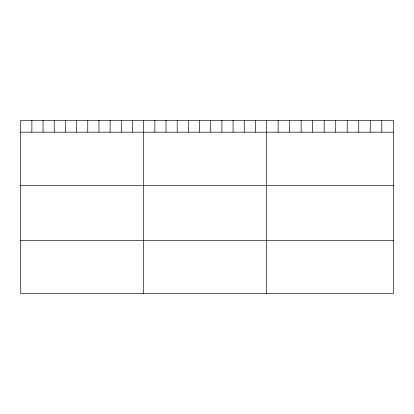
<?xml version="1.0" encoding="UTF-8"?>
<svg xmlns="http://www.w3.org/2000/svg" width="414" height="414" viewBox="0 0 414 414"><rect width="100%" height="100%" fill="white"/><g stroke="black" fill="none" stroke-linecap="round" stroke-linejoin="round"><path stroke-width="0.62" d="M393.3 132.175L393.3 293.609L20.7 293.609L20.7 120.391L393.3 120.391L393.3 132.175L20.7 132.175M20.7 185.451L393.3 185.451M20.7 240.337L393.3 240.337M381.786 120.391L381.786 132.175M370.266 120.391L370.266 132.175M358.752 120.391L358.752 132.175M347.232 120.391L347.232 132.175M335.718 120.391L335.718 132.175M324.198 120.391L324.198 132.175M312.684 120.391L312.684 132.175M301.164 120.391L301.164 132.175M289.65 120.391L289.65 132.175M278.13 120.391L278.13 132.175M266.616 120.391L266.616 293.609M255.438 120.391L255.438 132.175M244.26 120.391L244.26 132.175M233.082 120.391L233.082 132.175M221.904 120.391L221.904 132.175M210.726 120.391L210.726 132.175M199.548 120.391L199.548 132.175M188.37 120.391L188.37 132.175M177.192 120.391L177.192 132.175M166.014 120.391L166.014 132.175M154.836 120.391L154.836 132.175M143.658 120.391L143.658 293.609M132.48 120.391L132.48 132.175M121.302 120.391L121.302 132.175M110.124 120.391L110.124 132.175M98.946 120.391L98.946 132.175M87.768 120.391L87.768 132.175M76.59 120.391L76.59 132.175M65.412 120.391L65.412 132.175M54.234 120.391L54.234 132.175M43.056 120.391L43.056 132.175M31.878 120.391L31.878 132.175"/></g></svg>
